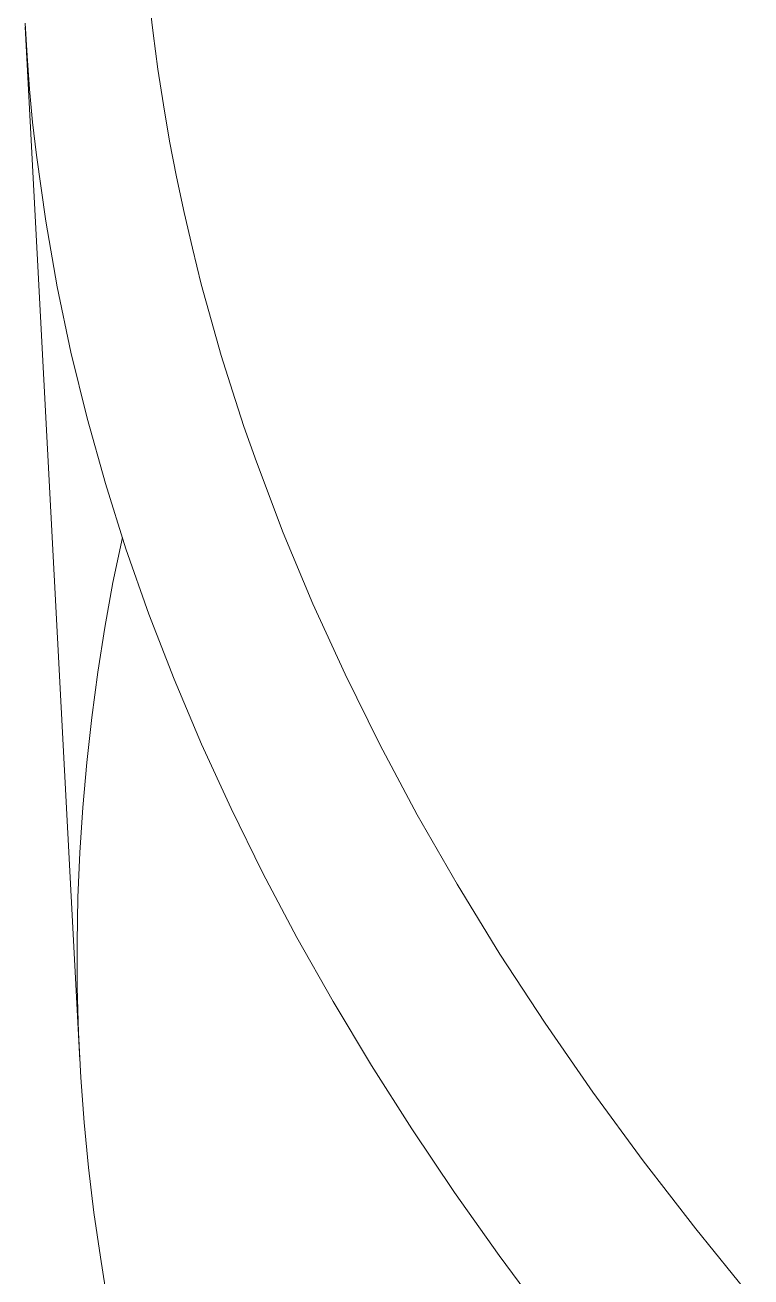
# Model space of a CAD drawing. Header units: inches. Extents: x 48 to 364, y 83 to 304.
# Drawn here: x 110.691 to 112.338, y 168.267 to 171.108 of the extents above; entities that cross this region are included whole.
import ezdxf

# ---------------------------------------------------------------- set-up
doc = ezdxf.new("R2010")
doc.units = ezdxf.units.IN
doc.header["$MEASUREMENT"] = 0
doc.layers.add('DIMS', color=7, linetype='Continuous')

# ---------------------------------------------------------------- blocks, each defined once
blk = doc.blocks.new('block 1231')
at = {"layer": 'DIMS', "color": 7, "lineweight": 18, "true_color": 0xffffff}
blk.add_lwpolyline([(112.338, 168.2219), (112.213, 168.3763)], dxfattribs=at)
blk = doc.blocks.new('block 1230')
at = {"layer": 'DIMS'}
blk.add_blockref('block 1231', (0, 0), dxfattribs=at)
blk = doc.blocks.new('block 1229')
at = {"layer": 'DIMS'}
blk.add_blockref('block 1230', (0, 0), dxfattribs=at)
blk = doc.blocks.new('block 1234')
at = {"layer": 'DIMS', "color": 7, "lineweight": 18, "true_color": 0xffffff}
blk.add_lwpolyline([(112.213, 168.3763), (112.0938, 168.531)], dxfattribs=at)
blk = doc.blocks.new('block 1233')
at = {"layer": 'DIMS'}
blk.add_blockref('block 1234', (0, 0), dxfattribs=at)
blk = doc.blocks.new('block 1232')
at = {"layer": 'DIMS'}
blk.add_blockref('block 1233', (0, 0), dxfattribs=at)
blk = doc.blocks.new('block 1237')
at = {"layer": 'DIMS', "color": 7, "lineweight": 18, "true_color": 0xffffff}
blk.add_lwpolyline([(112.0938, 168.531), (111.9794, 168.6863)], dxfattribs=at)
blk = doc.blocks.new('block 1236')
at = {"layer": 'DIMS'}
blk.add_blockref('block 1237', (0, 0), dxfattribs=at)
blk = doc.blocks.new('block 1235')
at = {"layer": 'DIMS'}
blk.add_blockref('block 1236', (0, 0), dxfattribs=at)
blk = doc.blocks.new('block 1240')
at = {"layer": 'DIMS', "color": 7, "lineweight": 18, "true_color": 0xffffff}
blk.add_lwpolyline([(111.9794, 168.6863), (111.8709, 168.8431)], dxfattribs=at)
blk = doc.blocks.new('block 1239')
at = {"layer": 'DIMS'}
blk.add_blockref('block 1240', (0, 0), dxfattribs=at)
blk = doc.blocks.new('block 1238')
at = {"layer": 'DIMS'}
blk.add_blockref('block 1239', (0, 0), dxfattribs=at)
blk = doc.blocks.new('block 1243')
at = {"layer": 'DIMS', "color": 7, "lineweight": 18, "true_color": 0xffffff}
blk.add_lwpolyline([(111.8709, 168.8431), (111.7685, 168.9998)], dxfattribs=at)
blk = doc.blocks.new('block 1242')
at = {"layer": 'DIMS'}
blk.add_blockref('block 1243', (0, 0), dxfattribs=at)
blk = doc.blocks.new('block 1241')
at = {"layer": 'DIMS'}
blk.add_blockref('block 1242', (0, 0), dxfattribs=at)
blk = doc.blocks.new('block 1246')
at = {"layer": 'DIMS', "color": 7, "lineweight": 18, "true_color": 0xffffff}
blk.add_lwpolyline([(111.7685, 168.9998), (111.6717, 169.1583)], dxfattribs=at)
blk = doc.blocks.new('block 1245')
at = {"layer": 'DIMS'}
blk.add_blockref('block 1246', (0, 0), dxfattribs=at)
blk = doc.blocks.new('block 1244')
at = {"layer": 'DIMS'}
blk.add_blockref('block 1245', (0, 0), dxfattribs=at)
blk = doc.blocks.new('block 1249')
at = {"layer": 'DIMS', "color": 7, "lineweight": 18, "true_color": 0xffffff}
blk.add_lwpolyline([(111.6717, 169.1583), (111.5808, 169.3161)], dxfattribs=at)
blk = doc.blocks.new('block 1248')
at = {"layer": 'DIMS'}
blk.add_blockref('block 1249', (0, 0), dxfattribs=at)
blk = doc.blocks.new('block 1247')
at = {"layer": 'DIMS'}
blk.add_blockref('block 1248', (0, 0), dxfattribs=at)
blk = doc.blocks.new('block 1252')
at = {"layer": 'DIMS', "color": 7, "lineweight": 18, "true_color": 0xffffff}
blk.add_lwpolyline([(111.5808, 169.3161), (111.496, 169.4753)], dxfattribs=at)
blk = doc.blocks.new('block 1251')
at = {"layer": 'DIMS'}
blk.add_blockref('block 1252', (0, 0), dxfattribs=at)
blk = doc.blocks.new('block 1250')
at = {"layer": 'DIMS'}
blk.add_blockref('block 1251', (0, 0), dxfattribs=at)
blk = doc.blocks.new('block 1255')
at = {"layer": 'DIMS', "color": 7, "lineweight": 18, "true_color": 0xffffff}
blk.add_lwpolyline([(111.496, 169.4753), (111.4171, 169.6351)], dxfattribs=at)
blk = doc.blocks.new('block 1254')
at = {"layer": 'DIMS'}
blk.add_blockref('block 1255', (0, 0), dxfattribs=at)
blk = doc.blocks.new('block 1253')
at = {"layer": 'DIMS'}
blk.add_blockref('block 1254', (0, 0), dxfattribs=at)
blk = doc.blocks.new('block 1258')
at = {"layer": 'DIMS', "color": 7, "lineweight": 18, "true_color": 0xffffff}
blk.add_lwpolyline([(111.4171, 169.6351), (111.3438, 169.795)], dxfattribs=at)
blk = doc.blocks.new('block 1257')
at = {"layer": 'DIMS'}
blk.add_blockref('block 1258', (0, 0), dxfattribs=at)
blk = doc.blocks.new('block 1256')
at = {"layer": 'DIMS'}
blk.add_blockref('block 1257', (0, 0), dxfattribs=at)
blk = doc.blocks.new('block 1261')
at = {"layer": 'DIMS', "color": 7, "lineweight": 18, "true_color": 0xffffff}
blk.add_lwpolyline([(111.3438, 169.795), (111.2769, 169.9555)], dxfattribs=at)
blk = doc.blocks.new('block 1260')
at = {"layer": 'DIMS'}
blk.add_blockref('block 1261', (0, 0), dxfattribs=at)
blk = doc.blocks.new('block 1259')
at = {"layer": 'DIMS'}
blk.add_blockref('block 1260', (0, 0), dxfattribs=at)
blk = doc.blocks.new('block 1264')
at = {"layer": 'DIMS', "color": 7, "lineweight": 18, "true_color": 0xffffff}
blk.add_lwpolyline([(111.2769, 169.9555), (111.2163, 170.1167)], dxfattribs=at)
blk = doc.blocks.new('block 1263')
at = {"layer": 'DIMS'}
blk.add_blockref('block 1264', (0, 0), dxfattribs=at)
blk = doc.blocks.new('block 1262')
at = {"layer": 'DIMS'}
blk.add_blockref('block 1263', (0, 0), dxfattribs=at)
blk = doc.blocks.new('block 1267')
at = {"layer": 'DIMS', "color": 7, "lineweight": 18, "true_color": 0xffffff}
blk.add_lwpolyline([(111.2163, 170.1167), (111.1877, 170.1974)], dxfattribs=at)
blk = doc.blocks.new('block 1266')
at = {"layer": 'DIMS'}
blk.add_blockref('block 1267', (0, 0), dxfattribs=at)
blk = doc.blocks.new('block 1265')
at = {"layer": 'DIMS'}
blk.add_blockref('block 1266', (0, 0), dxfattribs=at)
blk = doc.blocks.new('block 1270')
at = {"layer": 'DIMS', "color": 7, "lineweight": 18, "true_color": 0xffffff}
blk.add_lwpolyline([(111.1877, 170.1974), (111.1615, 170.2773)], dxfattribs=at)
blk = doc.blocks.new('block 1269')
at = {"layer": 'DIMS'}
blk.add_blockref('block 1270', (0, 0), dxfattribs=at)
blk = doc.blocks.new('block 1268')
at = {"layer": 'DIMS'}
blk.add_blockref('block 1269', (0, 0), dxfattribs=at)
blk = doc.blocks.new('block 1273')
at = {"layer": 'DIMS', "color": 7, "lineweight": 18, "true_color": 0xffffff}
blk.add_lwpolyline([(111.1615, 170.2773), (111.136, 170.3586)], dxfattribs=at)
blk = doc.blocks.new('block 1272')
at = {"layer": 'DIMS'}
blk.add_blockref('block 1273', (0, 0), dxfattribs=at)
blk = doc.blocks.new('block 1271')
at = {"layer": 'DIMS'}
blk.add_blockref('block 1272', (0, 0), dxfattribs=at)
blk = doc.blocks.new('block 1276')
at = {"layer": 'DIMS', "color": 7, "lineweight": 18, "true_color": 0xffffff}
blk.add_lwpolyline([(111.136, 170.3586), (111.1129, 170.4396)], dxfattribs=at)
blk = doc.blocks.new('block 1275')
at = {"layer": 'DIMS'}
blk.add_blockref('block 1276', (0, 0), dxfattribs=at)
blk = doc.blocks.new('block 1274')
at = {"layer": 'DIMS'}
blk.add_blockref('block 1275', (0, 0), dxfattribs=at)
blk = doc.blocks.new('block 1279')
at = {"layer": 'DIMS', "color": 7, "lineweight": 18, "true_color": 0xffffff}
blk.add_lwpolyline([(111.1129, 170.4396), (111.0909, 170.5205)], dxfattribs=at)
blk = doc.blocks.new('block 1278')
at = {"layer": 'DIMS'}
blk.add_blockref('block 1279', (0, 0), dxfattribs=at)
blk = doc.blocks.new('block 1277')
at = {"layer": 'DIMS'}
blk.add_blockref('block 1278', (0, 0), dxfattribs=at)
blk = doc.blocks.new('block 1282')
at = {"layer": 'DIMS', "color": 7, "lineweight": 18, "true_color": 0xffffff}
blk.add_lwpolyline([(111.0909, 170.5205), (111.0709, 170.6018)], dxfattribs=at)
blk = doc.blocks.new('block 1281')
at = {"layer": 'DIMS'}
blk.add_blockref('block 1282', (0, 0), dxfattribs=at)
blk = doc.blocks.new('block 1280')
at = {"layer": 'DIMS'}
blk.add_blockref('block 1281', (0, 0), dxfattribs=at)
blk = doc.blocks.new('block 1285')
at = {"layer": 'DIMS', "color": 7, "lineweight": 18, "true_color": 0xffffff}
blk.add_lwpolyline([(111.0709, 170.6018), (111.052, 170.6828)], dxfattribs=at)
blk = doc.blocks.new('block 1284')
at = {"layer": 'DIMS'}
blk.add_blockref('block 1285', (0, 0), dxfattribs=at)
blk = doc.blocks.new('block 1283')
at = {"layer": 'DIMS'}
blk.add_blockref('block 1284', (0, 0), dxfattribs=at)
blk = doc.blocks.new('block 1288')
at = {"layer": 'DIMS', "color": 7, "lineweight": 18, "true_color": 0xffffff}
blk.add_lwpolyline([(111.052, 170.6828), (111.0344, 170.7641)], dxfattribs=at)
blk = doc.blocks.new('block 1287')
at = {"layer": 'DIMS'}
blk.add_blockref('block 1288', (0, 0), dxfattribs=at)
blk = doc.blocks.new('block 1286')
at = {"layer": 'DIMS'}
blk.add_blockref('block 1287', (0, 0), dxfattribs=at)
blk = doc.blocks.new('block 1291')
at = {"layer": 'DIMS', "color": 7, "lineweight": 18, "true_color": 0xffffff}
blk.add_lwpolyline([(111.0344, 170.7641), (111.0189, 170.845)], dxfattribs=at)
blk = doc.blocks.new('block 1290')
at = {"layer": 'DIMS'}
blk.add_blockref('block 1291', (0, 0), dxfattribs=at)
blk = doc.blocks.new('block 1289')
at = {"layer": 'DIMS'}
blk.add_blockref('block 1290', (0, 0), dxfattribs=at)
blk = doc.blocks.new('block 1294')
at = {"layer": 'DIMS', "color": 7, "lineweight": 18, "true_color": 0xffffff}
blk.add_lwpolyline([(111.0189, 170.845), (111.0048, 170.927)], dxfattribs=at)
blk = doc.blocks.new('block 1293')
at = {"layer": 'DIMS'}
blk.add_blockref('block 1294', (0, 0), dxfattribs=at)
blk = doc.blocks.new('block 1292')
at = {"layer": 'DIMS'}
blk.add_blockref('block 1293', (0, 0), dxfattribs=at)
blk = doc.blocks.new('block 1297')
at = {"layer": 'DIMS', "color": 7, "lineweight": 18, "true_color": 0xffffff}
blk.add_lwpolyline([(111.0048, 170.927), (110.9924, 171.0083)], dxfattribs=at)
blk = doc.blocks.new('block 1296')
at = {"layer": 'DIMS'}
blk.add_blockref('block 1297', (0, 0), dxfattribs=at)
blk = doc.blocks.new('block 1295')
at = {"layer": 'DIMS'}
blk.add_blockref('block 1296', (0, 0), dxfattribs=at)
blk = doc.blocks.new('block 1300')
at = {"layer": 'DIMS', "color": 7, "lineweight": 18, "true_color": 0xffffff}
blk.add_lwpolyline([(110.9924, 171.0083), (110.9813, 171.0896)], dxfattribs=at)
blk = doc.blocks.new('block 1299')
at = {"layer": 'DIMS'}
blk.add_blockref('block 1300', (0, 0), dxfattribs=at)
blk = doc.blocks.new('block 1298')
at = {"layer": 'DIMS'}
blk.add_blockref('block 1299', (0, 0), dxfattribs=at)
blk = doc.blocks.new('block 1303')
at = {"layer": 'DIMS', "color": 7, "lineweight": 18, "true_color": 0xffffff}
blk.add_lwpolyline([(110.9813, 171.0896), (110.9717, 171.1713)], dxfattribs=at)
blk = doc.blocks.new('block 1302')
at = {"layer": 'DIMS'}
blk.add_blockref('block 1303', (0, 0), dxfattribs=at)
blk = doc.blocks.new('block 1301')
at = {"layer": 'DIMS'}
blk.add_blockref('block 1302', (0, 0), dxfattribs=at)
blk = doc.blocks.new('block 1675')
at = {"layer": 'DIMS', "color": 7, "lineweight": 18, "true_color": 0xffffff}
blk.add_lwpolyline([(110.6909, 171.1124), (110.6954, 171.038)], dxfattribs=at)
blk = doc.blocks.new('block 1674')
at = {"layer": 'DIMS'}
blk.add_blockref('block 1675', (0, 0), dxfattribs=at)
blk = doc.blocks.new('block 1673')
at = {"layer": 'DIMS'}
blk.add_blockref('block 1674', (0, 0), dxfattribs=at)
blk = doc.blocks.new('block 1678')
at = {"layer": 'DIMS', "color": 7, "lineweight": 18, "true_color": 0xffffff}
blk.add_lwpolyline([(110.6954, 171.038), (110.7013, 170.9625)], dxfattribs=at)
blk = doc.blocks.new('block 1677')
at = {"layer": 'DIMS'}
blk.add_blockref('block 1678', (0, 0), dxfattribs=at)
blk = doc.blocks.new('block 1676')
at = {"layer": 'DIMS'}
blk.add_blockref('block 1677', (0, 0), dxfattribs=at)
blk = doc.blocks.new('block 1681')
at = {"layer": 'DIMS', "color": 7, "lineweight": 18, "true_color": 0xffffff}
blk.add_lwpolyline([(110.7013, 170.9625), (110.7081, 170.8878)], dxfattribs=at)
blk = doc.blocks.new('block 1680')
at = {"layer": 'DIMS'}
blk.add_blockref('block 1681', (0, 0), dxfattribs=at)
blk = doc.blocks.new('block 1679')
at = {"layer": 'DIMS'}
blk.add_blockref('block 1680', (0, 0), dxfattribs=at)
blk = doc.blocks.new('block 1684')
at = {"layer": 'DIMS', "color": 7, "lineweight": 18, "true_color": 0xffffff}
blk.add_lwpolyline([(110.7081, 170.8878), (110.7171, 170.813)], dxfattribs=at)
blk = doc.blocks.new('block 1683')
at = {"layer": 'DIMS'}
blk.add_blockref('block 1684', (0, 0), dxfattribs=at)
blk = doc.blocks.new('block 1682')
at = {"layer": 'DIMS'}
blk.add_blockref('block 1683', (0, 0), dxfattribs=at)
blk = doc.blocks.new('block 1687')
at = {"layer": 'DIMS', "color": 7, "lineweight": 18, "true_color": 0xffffff}
blk.add_lwpolyline([(110.7171, 170.813), (110.7378, 170.6635)], dxfattribs=at)
blk = doc.blocks.new('block 1686')
at = {"layer": 'DIMS'}
blk.add_blockref('block 1687', (0, 0), dxfattribs=at)
blk = doc.blocks.new('block 1685')
at = {"layer": 'DIMS'}
blk.add_blockref('block 1686', (0, 0), dxfattribs=at)
blk = doc.blocks.new('block 1690')
at = {"layer": 'DIMS', "color": 7, "lineweight": 18, "true_color": 0xffffff}
blk.add_lwpolyline([(110.7378, 170.6635), (110.7636, 170.5143)], dxfattribs=at)
blk = doc.blocks.new('block 1689')
at = {"layer": 'DIMS'}
blk.add_blockref('block 1690', (0, 0), dxfattribs=at)
blk = doc.blocks.new('block 1688')
at = {"layer": 'DIMS'}
blk.add_blockref('block 1689', (0, 0), dxfattribs=at)
blk = doc.blocks.new('block 1693')
at = {"layer": 'DIMS', "color": 7, "lineweight": 18, "true_color": 0xffffff}
blk.add_lwpolyline([(110.7636, 170.5143), (110.7946, 170.3655)], dxfattribs=at)
blk = doc.blocks.new('block 1692')
at = {"layer": 'DIMS'}
blk.add_blockref('block 1693', (0, 0), dxfattribs=at)
blk = doc.blocks.new('block 1691')
at = {"layer": 'DIMS'}
blk.add_blockref('block 1692', (0, 0), dxfattribs=at)
blk = doc.blocks.new('block 1696')
at = {"layer": 'DIMS', "color": 7, "lineweight": 18, "true_color": 0xffffff}
blk.add_lwpolyline([(110.7946, 170.3655), (110.8318, 170.2163)], dxfattribs=at)
blk = doc.blocks.new('block 1695')
at = {"layer": 'DIMS'}
blk.add_blockref('block 1696', (0, 0), dxfattribs=at)
blk = doc.blocks.new('block 1694')
at = {"layer": 'DIMS'}
blk.add_blockref('block 1695', (0, 0), dxfattribs=at)
blk = doc.blocks.new('block 1699')
at = {"layer": 'DIMS', "color": 7, "lineweight": 18, "true_color": 0xffffff}
blk.add_lwpolyline([(110.8318, 170.2163), (110.8732, 170.0678)], dxfattribs=at)
blk = doc.blocks.new('block 1698')
at = {"layer": 'DIMS'}
blk.add_blockref('block 1699', (0, 0), dxfattribs=at)
blk = doc.blocks.new('block 1697')
at = {"layer": 'DIMS'}
blk.add_blockref('block 1698', (0, 0), dxfattribs=at)
blk = doc.blocks.new('block 1702')
at = {"layer": 'DIMS', "color": 7, "lineweight": 18, "true_color": 0xffffff}
blk.add_lwpolyline([(110.8732, 170.0678), (110.9197, 169.9197)], dxfattribs=at)
blk = doc.blocks.new('block 1701')
at = {"layer": 'DIMS'}
blk.add_blockref('block 1702', (0, 0), dxfattribs=at)
blk = doc.blocks.new('block 1700')
at = {"layer": 'DIMS'}
blk.add_blockref('block 1701', (0, 0), dxfattribs=at)
blk = doc.blocks.new('block 1705')
at = {"layer": 'DIMS', "color": 7, "lineweight": 18, "true_color": 0xffffff}
blk.add_lwpolyline([(110.9197, 169.9197), (110.972, 169.7715)], dxfattribs=at)
blk = doc.blocks.new('block 1704')
at = {"layer": 'DIMS'}
blk.add_blockref('block 1705', (0, 0), dxfattribs=at)
blk = doc.blocks.new('block 1703')
at = {"layer": 'DIMS'}
blk.add_blockref('block 1704', (0, 0), dxfattribs=at)
blk = doc.blocks.new('block 1708')
at = {"layer": 'DIMS', "color": 7, "lineweight": 18, "true_color": 0xffffff}
blk.add_lwpolyline([(110.972, 169.7715), (111.0292, 169.6241)], dxfattribs=at)
blk = doc.blocks.new('block 1707')
at = {"layer": 'DIMS'}
blk.add_blockref('block 1708', (0, 0), dxfattribs=at)
blk = doc.blocks.new('block 1706')
at = {"layer": 'DIMS'}
blk.add_blockref('block 1707', (0, 0), dxfattribs=at)
blk = doc.blocks.new('block 1711')
at = {"layer": 'DIMS', "color": 7, "lineweight": 18, "true_color": 0xffffff}
blk.add_lwpolyline([(111.0292, 169.6241), (111.0916, 169.4766)], dxfattribs=at)
blk = doc.blocks.new('block 1710')
at = {"layer": 'DIMS'}
blk.add_blockref('block 1711', (0, 0), dxfattribs=at)
blk = doc.blocks.new('block 1709')
at = {"layer": 'DIMS'}
blk.add_blockref('block 1710', (0, 0), dxfattribs=at)
blk = doc.blocks.new('block 1714')
at = {"layer": 'DIMS', "color": 7, "lineweight": 18, "true_color": 0xffffff}
blk.add_lwpolyline([(111.0916, 169.4766), (111.1588, 169.3299)], dxfattribs=at)
blk = doc.blocks.new('block 1713')
at = {"layer": 'DIMS'}
blk.add_blockref('block 1714', (0, 0), dxfattribs=at)
blk = doc.blocks.new('block 1712')
at = {"layer": 'DIMS'}
blk.add_blockref('block 1713', (0, 0), dxfattribs=at)
blk = doc.blocks.new('block 1717')
at = {"layer": 'DIMS', "color": 7, "lineweight": 18, "true_color": 0xffffff}
blk.add_lwpolyline([(111.1588, 169.3299), (111.2308, 169.1831)], dxfattribs=at)
blk = doc.blocks.new('block 1716')
at = {"layer": 'DIMS'}
blk.add_blockref('block 1717', (0, 0), dxfattribs=at)
blk = doc.blocks.new('block 1715')
at = {"layer": 'DIMS'}
blk.add_blockref('block 1716', (0, 0), dxfattribs=at)
blk = doc.blocks.new('block 1720')
at = {"layer": 'DIMS', "color": 7, "lineweight": 18, "true_color": 0xffffff}
blk.add_lwpolyline([(111.2308, 169.1831), (111.3076, 169.0374)], dxfattribs=at)
blk = doc.blocks.new('block 1719')
at = {"layer": 'DIMS'}
blk.add_blockref('block 1720', (0, 0), dxfattribs=at)
blk = doc.blocks.new('block 1718')
at = {"layer": 'DIMS'}
blk.add_blockref('block 1719', (0, 0), dxfattribs=at)
blk = doc.blocks.new('block 1723')
at = {"layer": 'DIMS', "color": 7, "lineweight": 18, "true_color": 0xffffff}
blk.add_lwpolyline([(111.3076, 169.0374), (111.3899, 168.8924)], dxfattribs=at)
blk = doc.blocks.new('block 1722')
at = {"layer": 'DIMS'}
blk.add_blockref('block 1723', (0, 0), dxfattribs=at)
blk = doc.blocks.new('block 1721')
at = {"layer": 'DIMS'}
blk.add_blockref('block 1722', (0, 0), dxfattribs=at)
blk = doc.blocks.new('block 1726')
at = {"layer": 'DIMS', "color": 7, "lineweight": 18, "true_color": 0xffffff}
blk.add_lwpolyline([(111.3899, 168.8924), (111.4771, 168.7473)], dxfattribs=at)
blk = doc.blocks.new('block 1725')
at = {"layer": 'DIMS'}
blk.add_blockref('block 1726', (0, 0), dxfattribs=at)
blk = doc.blocks.new('block 1724')
at = {"layer": 'DIMS'}
blk.add_blockref('block 1725', (0, 0), dxfattribs=at)
blk = doc.blocks.new('block 1729')
at = {"layer": 'DIMS', "color": 7, "lineweight": 18, "true_color": 0xffffff}
blk.add_lwpolyline([(111.4771, 168.7473), (111.5687, 168.603)], dxfattribs=at)
blk = doc.blocks.new('block 1728')
at = {"layer": 'DIMS'}
blk.add_blockref('block 1729', (0, 0), dxfattribs=at)
blk = doc.blocks.new('block 1727')
at = {"layer": 'DIMS'}
blk.add_blockref('block 1728', (0, 0), dxfattribs=at)
blk = doc.blocks.new('block 1732')
at = {"layer": 'DIMS', "color": 7, "lineweight": 18, "true_color": 0xffffff}
blk.add_lwpolyline([(111.5687, 168.603), (111.6652, 168.459)], dxfattribs=at)
blk = doc.blocks.new('block 1731')
at = {"layer": 'DIMS'}
blk.add_blockref('block 1732', (0, 0), dxfattribs=at)
blk = doc.blocks.new('block 1730')
at = {"layer": 'DIMS'}
blk.add_blockref('block 1731', (0, 0), dxfattribs=at)
blk = doc.blocks.new('block 1735')
at = {"layer": 'DIMS', "color": 7, "lineweight": 18, "true_color": 0xffffff}
blk.add_lwpolyline([(111.6652, 168.459), (111.7665, 168.3157)], dxfattribs=at)
blk = doc.blocks.new('block 1734')
at = {"layer": 'DIMS'}
blk.add_blockref('block 1735', (0, 0), dxfattribs=at)
blk = doc.blocks.new('block 1733')
at = {"layer": 'DIMS'}
blk.add_blockref('block 1734', (0, 0), dxfattribs=at)
blk = doc.blocks.new('block 1738')
at = {"layer": 'DIMS', "color": 7, "lineweight": 18, "true_color": 0xffffff}
blk.add_lwpolyline([(111.7665, 168.3157), (111.8726, 168.173)], dxfattribs=at)
blk = doc.blocks.new('block 1737')
at = {"layer": 'DIMS'}
blk.add_blockref('block 1738', (0, 0), dxfattribs=at)
blk = doc.blocks.new('block 1736')
at = {"layer": 'DIMS'}
blk.add_blockref('block 1737', (0, 0), dxfattribs=at)
blk = doc.blocks.new('block 1777')
at = {"layer": 'DIMS', "color": 7, "lineweight": 18, "true_color": 0xffffff}
blk.add_lwpolyline([(110.9117, 169.9452), (110.8904, 169.8432)], dxfattribs=at)
blk = doc.blocks.new('block 1776')
at = {"layer": 'DIMS'}
blk.add_blockref('block 1777', (0, 0), dxfattribs=at)
blk = doc.blocks.new('block 1775')
at = {"layer": 'DIMS'}
blk.add_blockref('block 1776', (0, 0), dxfattribs=at)
blk = doc.blocks.new('block 1780')
at = {"layer": 'DIMS', "color": 7, "lineweight": 18, "true_color": 0xffffff}
blk.add_lwpolyline([(110.8904, 169.8432), (110.8721, 169.7412)], dxfattribs=at)
blk = doc.blocks.new('block 1779')
at = {"layer": 'DIMS'}
blk.add_blockref('block 1780', (0, 0), dxfattribs=at)
blk = doc.blocks.new('block 1778')
at = {"layer": 'DIMS'}
blk.add_blockref('block 1779', (0, 0), dxfattribs=at)
blk = doc.blocks.new('block 1783')
at = {"layer": 'DIMS', "color": 7, "lineweight": 18, "true_color": 0xffffff}
blk.add_lwpolyline([(110.8721, 169.7412), (110.8559, 169.6393)], dxfattribs=at)
blk = doc.blocks.new('block 1782')
at = {"layer": 'DIMS'}
blk.add_blockref('block 1783', (0, 0), dxfattribs=at)
blk = doc.blocks.new('block 1781')
at = {"layer": 'DIMS'}
blk.add_blockref('block 1782', (0, 0), dxfattribs=at)
blk = doc.blocks.new('block 1786')
at = {"layer": 'DIMS', "color": 7, "lineweight": 18, "true_color": 0xffffff}
blk.add_lwpolyline([(110.8559, 169.6393), (110.8422, 169.5366)], dxfattribs=at)
blk = doc.blocks.new('block 1785')
at = {"layer": 'DIMS'}
blk.add_blockref('block 1786', (0, 0), dxfattribs=at)
blk = doc.blocks.new('block 1784')
at = {"layer": 'DIMS'}
blk.add_blockref('block 1785', (0, 0), dxfattribs=at)
blk = doc.blocks.new('block 1789')
at = {"layer": 'DIMS', "color": 7, "lineweight": 18, "true_color": 0xffffff}
blk.add_lwpolyline([(110.8422, 169.5366), (110.8308, 169.4346)], dxfattribs=at)
blk = doc.blocks.new('block 1788')
at = {"layer": 'DIMS'}
blk.add_blockref('block 1789', (0, 0), dxfattribs=at)
blk = doc.blocks.new('block 1787')
at = {"layer": 'DIMS'}
blk.add_blockref('block 1788', (0, 0), dxfattribs=at)
blk = doc.blocks.new('block 1792')
at = {"layer": 'DIMS', "color": 7, "lineweight": 18, "true_color": 0xffffff}
blk.add_lwpolyline([(110.8308, 169.4346), (110.8222, 169.3323)], dxfattribs=at)
blk = doc.blocks.new('block 1791')
at = {"layer": 'DIMS'}
blk.add_blockref('block 1792', (0, 0), dxfattribs=at)
blk = doc.blocks.new('block 1790')
at = {"layer": 'DIMS'}
blk.add_blockref('block 1791', (0, 0), dxfattribs=at)
blk = doc.blocks.new('block 1795')
at = {"layer": 'DIMS', "color": 7, "lineweight": 18, "true_color": 0xffffff}
blk.add_lwpolyline([(110.8222, 169.3323), (110.8153, 169.2303)], dxfattribs=at)
blk = doc.blocks.new('block 1794')
at = {"layer": 'DIMS'}
blk.add_blockref('block 1795', (0, 0), dxfattribs=at)
blk = doc.blocks.new('block 1793')
at = {"layer": 'DIMS'}
blk.add_blockref('block 1794', (0, 0), dxfattribs=at)
blk = doc.blocks.new('block 1798')
at = {"layer": 'DIMS', "color": 7, "lineweight": 18, "true_color": 0xffffff}
blk.add_lwpolyline([(110.8153, 169.2303), (110.8108, 169.128)], dxfattribs=at)
blk = doc.blocks.new('block 1797')
at = {"layer": 'DIMS'}
blk.add_blockref('block 1798', (0, 0), dxfattribs=at)
blk = doc.blocks.new('block 1796')
at = {"layer": 'DIMS'}
blk.add_blockref('block 1797', (0, 0), dxfattribs=at)
blk = doc.blocks.new('block 1801')
at = {"layer": 'DIMS', "color": 7, "lineweight": 18, "true_color": 0xffffff}
blk.add_lwpolyline([(110.8108, 169.128), (110.8091, 169.026)], dxfattribs=at)
blk = doc.blocks.new('block 1800')
at = {"layer": 'DIMS'}
blk.add_blockref('block 1801', (0, 0), dxfattribs=at)
blk = doc.blocks.new('block 1799')
at = {"layer": 'DIMS'}
blk.add_blockref('block 1800', (0, 0), dxfattribs=at)
blk = doc.blocks.new('block 1804')
at = {"layer": 'DIMS', "color": 7, "lineweight": 18, "true_color": 0xffffff}
blk.add_lwpolyline([(110.8091, 169.026), (110.8094, 168.9241)], dxfattribs=at)
blk = doc.blocks.new('block 1803')
at = {"layer": 'DIMS'}
blk.add_blockref('block 1804', (0, 0), dxfattribs=at)
blk = doc.blocks.new('block 1802')
at = {"layer": 'DIMS'}
blk.add_blockref('block 1803', (0, 0), dxfattribs=at)
blk = doc.blocks.new('block 1807')
at = {"layer": 'DIMS', "color": 7, "lineweight": 18, "true_color": 0xffffff}
blk.add_lwpolyline([(110.8094, 168.9241), (110.8125, 168.8217)], dxfattribs=at)
blk = doc.blocks.new('block 1806')
at = {"layer": 'DIMS'}
blk.add_blockref('block 1807', (0, 0), dxfattribs=at)
blk = doc.blocks.new('block 1805')
at = {"layer": 'DIMS'}
blk.add_blockref('block 1806', (0, 0), dxfattribs=at)
blk = doc.blocks.new('block 1810')
at = {"layer": 'DIMS', "color": 7, "lineweight": 18, "true_color": 0xffffff}
blk.add_lwpolyline([(110.8125, 168.8217), (110.8177, 168.7194)], dxfattribs=at)
blk = doc.blocks.new('block 1809')
at = {"layer": 'DIMS'}
blk.add_blockref('block 1810', (0, 0), dxfattribs=at)
blk = doc.blocks.new('block 1808')
at = {"layer": 'DIMS'}
blk.add_blockref('block 1809', (0, 0), dxfattribs=at)
blk = doc.blocks.new('block 1813')
at = {"layer": 'DIMS', "color": 7, "lineweight": 18, "true_color": 0xffffff}
blk.add_lwpolyline([(110.8177, 168.7194), (110.8249, 168.6174)], dxfattribs=at)
blk = doc.blocks.new('block 1812')
at = {"layer": 'DIMS'}
blk.add_blockref('block 1813', (0, 0), dxfattribs=at)
blk = doc.blocks.new('block 1811')
at = {"layer": 'DIMS'}
blk.add_blockref('block 1812', (0, 0), dxfattribs=at)
blk = doc.blocks.new('block 1816')
at = {"layer": 'DIMS', "color": 7, "lineweight": 18, "true_color": 0xffffff}
blk.add_lwpolyline([(110.8249, 168.6174), (110.8346, 168.5155)], dxfattribs=at)
blk = doc.blocks.new('block 1815')
at = {"layer": 'DIMS'}
blk.add_blockref('block 1816', (0, 0), dxfattribs=at)
blk = doc.blocks.new('block 1814')
at = {"layer": 'DIMS'}
blk.add_blockref('block 1815', (0, 0), dxfattribs=at)
blk = doc.blocks.new('block 1819')
at = {"layer": 'DIMS', "color": 7, "lineweight": 18, "true_color": 0xffffff}
blk.add_lwpolyline([(110.8346, 168.5155), (110.8473, 168.4135)], dxfattribs=at)
blk = doc.blocks.new('block 1818')
at = {"layer": 'DIMS'}
blk.add_blockref('block 1819', (0, 0), dxfattribs=at)
blk = doc.blocks.new('block 1817')
at = {"layer": 'DIMS'}
blk.add_blockref('block 1818', (0, 0), dxfattribs=at)
blk = doc.blocks.new('block 1822')
at = {"layer": 'DIMS', "color": 7, "lineweight": 18, "true_color": 0xffffff}
blk.add_lwpolyline([(110.8473, 168.4135), (110.8618, 168.3122)], dxfattribs=at)
blk = doc.blocks.new('block 1821')
at = {"layer": 'DIMS'}
blk.add_blockref('block 1822', (0, 0), dxfattribs=at)
blk = doc.blocks.new('block 1820')
at = {"layer": 'DIMS'}
blk.add_blockref('block 1821', (0, 0), dxfattribs=at)
blk = doc.blocks.new('block 1825')
at = {"layer": 'DIMS', "color": 7, "lineweight": 18, "true_color": 0xffffff}
blk.add_lwpolyline([(110.8618, 168.3122), (110.8783, 168.2102)], dxfattribs=at)
blk = doc.blocks.new('block 1824')
at = {"layer": 'DIMS'}
blk.add_blockref('block 1825', (0, 0), dxfattribs=at)
blk = doc.blocks.new('block 1823')
at = {"layer": 'DIMS'}
blk.add_blockref('block 1824', (0, 0), dxfattribs=at)
blk = doc.blocks.new('block 4363')
at = {"layer": 'DIMS', "color": 7, "lineweight": 18, "true_color": 0xffffff}
blk.add_lwpolyline([(110.8153, 168.7594), (110.6913, 171.1041)], dxfattribs=at)
blk = doc.blocks.new('block 4362')
at = {"layer": 'DIMS'}
blk.add_blockref('block 4363', (0, 0), dxfattribs=at)
blk = doc.blocks.new('block 4361')
at = {"layer": 'DIMS'}
blk.add_blockref('block 4362', (0, 0), dxfattribs=at)

msp = doc.modelspace()

# ---------------------------------------------------------------- block references
at = {"layer": 'DIMS'}
for name in ['block 1301', 'block 1673', 'block 4361', 'block 1298', 'block 1676', 'block 1295', 'block 1679', 'block 1292', 'block 1682', 'block 1289', 'block 1685', 'block 1286', 'block 1283', 'block 1688', 'block 1280', 'block 1691', 'block 1277', 'block 1274', 'block 1694', 'block 1271', 'block 1268', 'block 1697', 'block 1265', 'block 1262', 'block 1700', 'block 1775', 'block 1259', 'block 1703', 'block 1778', 'block 1256', 'block 1706', 'block 1781', 'block 1784', 'block 1709', 'block 1253', 'block 1787', 'block 1712', 'block 1250', 'block 1790', 'block 1793', 'block 1715', 'block 1247', 'block 1796', 'block 1718', 'block 1244', 'block 1799', 'block 1802', 'block 1721', 'block 1241', 'block 1805', 'block 1724', 'block 1238', 'block 1808', 'block 1727', 'block 1811', 'block 1235', 'block 1814', 'block 1730', 'block 1817', 'block 1232', 'block 1733', 'block 1820', 'block 1229', 'block 1823', 'block 1736']:
    msp.add_blockref(name, (0, 0), dxfattribs=at)

doc.saveas('drawing.dxf')
